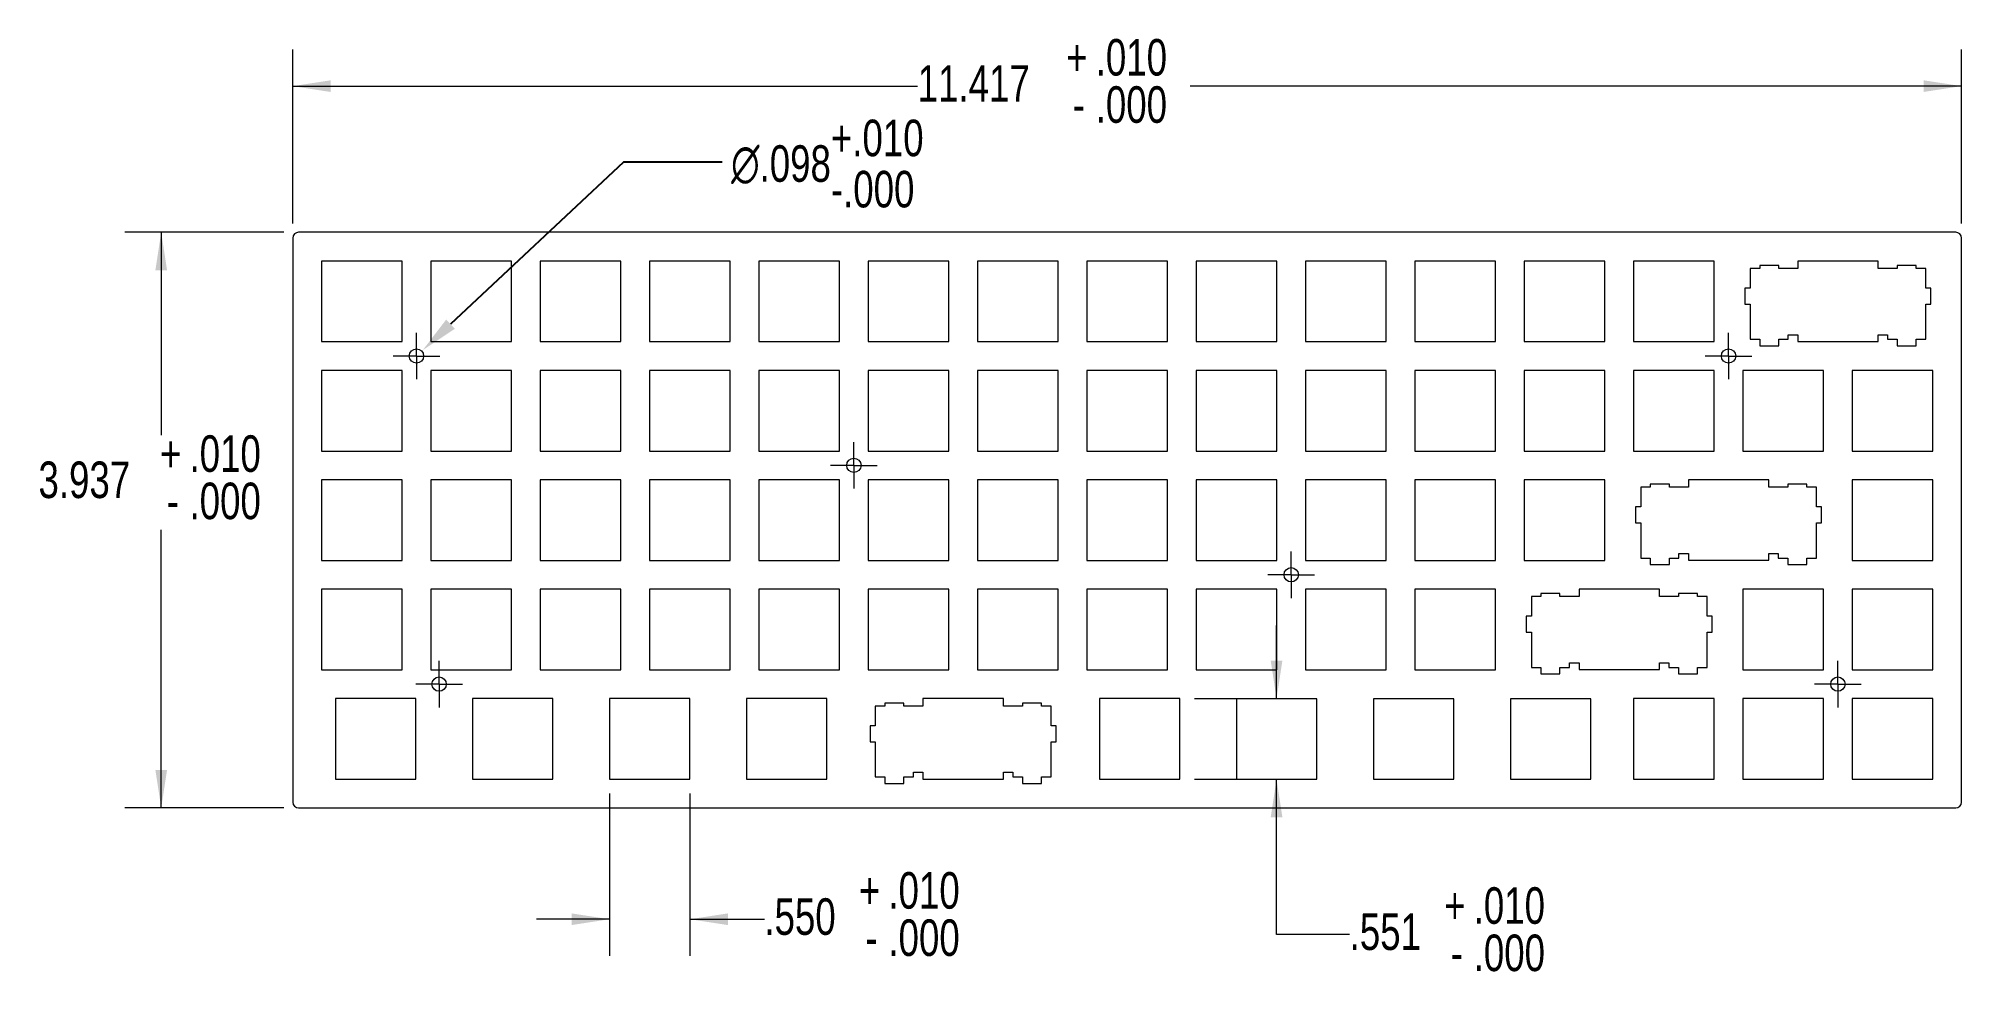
# Model space of a CAD drawing. Header units: inches. Extents: x 0.35 to 6.93, y 2.84 to 6.07.
import ezdxf

# ---------------------------------------------------------------- set-up
doc = ezdxf.new("R2010")
doc.units = ezdxf.units.IN
doc.header["$MEASUREMENT"] = 0
doc.header["$PDSIZE"] = -1
doc.styles.add('SLDTEXTSTYLE0', font='TXT', dxfattribs={"width": 0.75})
doc.dimstyles.new('SLDDIMSTYLE0', dxfattribs={"dimtxt": 0.125, "dimasz": 0.13, "dimexe": 0, "dimexo": 0.0625, "dimgap": 0.03125, "dimtad": 0, "dimtih": 1, "dimtoh": 1, "dimdec": 3, "dimlfac": 2, "dimrnd": 1e-09, "dimzin": 12, "dimdsep": 46, "dimtxsty": 'SLDTEXTSTYLE0', "dimsah": 1, "dimcen": 0.09, "dimadec": 0, "dimazin": 3, "dimtol": 1, "dimtp": 0.01, "dimtfac": 1, "dimtdec": 3, "dimtofl": 0, "dimtmove": 0, "dimatfit": 3, "dimfxl": 1, "dimfrac": 2, "dimtolj": 1, "dimtzin": 4, "dimarcsym": 0})
doc.dimstyles.new('SLDDIMSTYLE1', dxfattribs={"dimtxt": 0.125, "dimasz": 0.13, "dimexe": 0, "dimexo": 0.0625, "dimgap": 0.03125, "dimtad": 0, "dimtih": 1, "dimtoh": 1, "dimdec": 3, "dimlfac": 2, "dimrnd": 1e-09, "dimzin": 4, "dimdsep": 46, "dimtxsty": 'SLDTEXTSTYLE0', "dimsah": 1, "dimcen": 0.09, "dimadec": 0, "dimazin": 1, "dimtol": 1, "dimtp": 0.01, "dimtfac": 1, "dimtdec": 3, "dimtmove": 0, "dimatfit": 0, "dimfxl": 1, "dimfrac": 2, "dimtolj": 1, "dimtzin": 4, "dimarcsym": 0})
doc.dimstyles.new('SLDDIMSTYLE2', dxfattribs={"dimtxt": 0.125, "dimasz": 0.13, "dimexe": 0, "dimexo": 0.0625, "dimgap": 0.03125, "dimtad": 0, "dimtih": 1, "dimtoh": 1, "dimdec": 3, "dimlfac": 2, "dimrnd": 1e-09, "dimzin": 12, "dimdsep": 46, "dimtxsty": 'SLDTEXTSTYLE0', "dimsah": 1, "dimcen": 0.09, "dimadec": 0, "dimazin": 3, "dimtol": 1, "dimtp": 0.01, "dimtfac": 1, "dimtdec": 3, "dimtmove": 0, "dimatfit": 0, "dimfxl": 1, "dimfrac": 2, "dimtolj": 1, "dimtzin": 4, "dimarcsym": 0})
doc.dimstyles.new('SLDDIMSTYLE3', dxfattribs={"dimtxt": 0.125, "dimasz": 0.13, "dimexe": 0, "dimexo": 0.0625, "dimgap": 0.03125, "dimtad": 0, "dimtih": 1, "dimtoh": 1, "dimdec": 3, "dimlfac": 2, "dimrnd": 1e-09, "dimzin": 12, "dimdsep": 46, "dimtxsty": 'SLDTEXTSTYLE0', "dimsah": 1, "dimcen": 0, "dimadec": 0, "dimazin": 3, "dimtol": 1, "dimtp": 0.01, "dimtfac": 1, "dimtdec": 3, "dimtofl": 0, "dimtmove": 0, "dimatfit": 3, "dimfxl": 1, "dimfrac": 2, "dimtolj": 1, "dimtzin": 4, "dimarcsym": 0})

# ---------------------------------------------------------------- blocks, each defined once
blk = doc.blocks.new('_D')
at = {"color": 7, "linetype": 'Continuous', "lineweight": 0, "transparency": 16777216}
for p, q in [((1.2181, 5.4382), (1.2181, 6.0329)), ((6.9266, 5.4382), (6.9266, 6.0329)), ((1.2181, 5.9079), (3.3557, 5.9079)), ((6.9266, 5.9079), (4.288, 5.9079))]:
    blk.add_line(p, q, dxfattribs=at)
for points in [[(1.2181, 5.9079), (1.3481, 5.8879), (1.3481, 5.9279)], [(6.9266, 5.9079), (6.7966, 5.9279), (6.7966, 5.8879)]]:
    blk.add_solid(points, dxfattribs=at)
at = {"color": 7, "linetype": 'Continuous', "lineweight": 0, "transparency": 16777216, "char_height": 0.125, "attachment_point": 1, "style": 'SLDTEXTSTYLE0'}
for s, insert in [('.010', (3.9648, 6.069)), ('+', (3.8637, 6.069)), ('11.417', (3.3557, 5.9795)), ('.000', (3.9648, 5.9074)), ('-', (3.8866, 5.9074))]:
    blk.add_mtext(s, dxfattribs=dict(at, insert=insert))
blk = doc.blocks.new('_D_1')
at = {"color": 7, "linetype": 'Continuous', "lineweight": 0, "transparency": 16777216}
for p, q in [((1.1881, 5.4082), (0.6431, 5.4082)), ((0.7681, 5.4082), (0.7681, 4.7143)), ((0.7681, 3.4397), (0.7681, 4.391)), ((1.1881, 3.4397), (0.6431, 3.4397))]:
    blk.add_line(p, q, dxfattribs=at)
for points in [[(0.7681, 5.4082), (0.7481, 5.2782), (0.7881, 5.2782)], [(0.7681, 3.4397), (0.7881, 3.5697), (0.7481, 3.5697)]]:
    blk.add_solid(points, dxfattribs=at)
at = {"color": 7, "linetype": 'Continuous', "lineweight": 0, "transparency": 16777216, "char_height": 0.125, "attachment_point": 1, "style": 'SLDTEXTSTYLE0'}
for s, insert in [('+', (0.7638, 4.7138)), ('.010', (0.8648, 4.7138)), ('3.937', (0.3482, 4.6243)), ('.000', (0.8648, 4.5521)), ('-', (0.7866, 4.5521))]:
    blk.add_mtext(s, dxfattribs=dict(at, insert=insert))
blk = doc.blocks.new('_D_2')
at = {"color": 7, "linetype": 'Continuous', "lineweight": 0, "transparency": 16777216}
for p, q in [((2.3017, 3.4885), (2.3017, 2.9341)), ((2.5767, 3.4885), (2.5767, 2.9341)), ((2.3017, 3.0591), (2.0517, 3.0591)), ((2.5767, 3.0591), (2.8313, 3.0591))]:
    blk.add_line(p, q, dxfattribs=at)
for points in [[(2.3017, 3.0591), (2.1717, 3.0791), (2.1717, 3.0391)], [(2.5767, 3.0591), (2.7067, 3.0391), (2.7067, 3.0791)]]:
    blk.add_solid(points, dxfattribs=at)
at = {"color": 7, "linetype": 'Continuous', "lineweight": 0, "transparency": 16777216, "char_height": 0.125, "attachment_point": 1, "style": 'SLDTEXTSTYLE0'}
for s, insert in [('+', (3.1545, 3.2202)), ('.010', (3.2556, 3.2202)), ('.550', (2.8313, 3.1307)), ('.000', (3.2556, 3.0586)), ('-', (3.1774, 3.0586))]:
    blk.add_mtext(s, dxfattribs=dict(at, insert=insert))
blk = doc.blocks.new('_D_3')
at = {"color": 7, "linetype": 'Continuous', "lineweight": 0, "transparency": 16777216}
for p, q in [((4.5834, 3.8135), (4.5834, 4.0635)), ((4.303, 3.8135), (4.7084, 3.8135)), ((4.303, 3.5379), (4.7084, 3.5379)), ((4.5834, 3.0072), (4.5834, 3.5379)), ((4.8334, 3.0072), (4.5834, 3.0072))]:
    blk.add_line(p, q, dxfattribs=at)
for points in [[(4.5834, 3.8135), (4.6034, 3.9435), (4.5634, 3.9435)], [(4.5834, 3.5379), (4.5634, 3.4079), (4.6034, 3.4079)]]:
    blk.add_solid(points, dxfattribs=at)
at = {"color": 7, "linetype": 'Continuous', "lineweight": 0, "transparency": 16777216, "char_height": 0.125, "attachment_point": 1, "style": 'SLDTEXTSTYLE0'}
for s, insert in [('.010', (5.2577, 3.1684)), ('+', (5.1567, 3.1684)), ('.551', (4.8334, 3.0789)), ('.000', (5.2577, 3.0067)), ('-', (5.1795, 3.0067))]:
    blk.add_mtext(s, dxfattribs=dict(at, insert=insert))
blk = doc.blocks.new('_D_4')
at = {"color": 0, "linetype": 'Continuous', "lineweight": -2, "transparency": 16777216}
for p, q in [((2.3492, 5.6474), (1.7578, 5.094)), ((2.6864, 5.6474), (2.3492, 5.6474))]:
    blk.add_line(p, q, dxfattribs=at)
at = {"color": 0, "linetype": 'Continuous', "transparency": 16777216}
blk.add_solid([(1.743, 5.1098), (1.7726, 5.0782), (1.6629, 5.0052)], dxfattribs=at)
at = {"layer": 'Defpoints', "color": 0, "linetype": 'Continuous', "transparency": 16777216}
for p in [(1.6629, 5.0052), (1.6198, 4.9648)]:
    blk.add_point(p, dxfattribs=at)
at = {"color": 0, "linetype": 'Continuous', "lineweight": 0, "transparency": 16777216, "insert": (2.7177, 5.7932), "char_height": 0.125, "attachment_point": 1, "style": 'SLDTEXTSTYLE0'}
blk.add_mtext('\\A1;∅.098\\S+.010^ -.000;', dxfattribs=at)
blk = doc.blocks.new('SW_CENTERMARKSYMBOL_0')
at = {"color": 0, "linetype": 'Continuous', "lineweight": 0}
for p, q in [((0, 0.05), (0, 0.0795)), ((-0.05, 0), (-0.0795, 0)), ((0, 0), (-0.05, 0)), ((0, 0), (0, 0.05)), ((0, 0), (0, -0.05)), ((0, 0), (0.05, 0)), ((0.05, 0), (0.0795, 0)), ((0, -0.05), (0, -0.0795))]:
    blk.add_line(p, q, dxfattribs=at)
blk = doc.blocks.new('SW_CENTERMARKSYMBOL_1')
at = {"color": 0, "linetype": 'Continuous', "lineweight": 0}
for p, q in [((0, 0.05), (0, 0.0795)), ((-0.05, 0), (-0.0795, 0)), ((0, 0), (-0.05, 0)), ((0, 0), (0, 0.05)), ((0, 0), (0, -0.05)), ((0, 0), (0.05, 0)), ((0.05, 0), (0.0795, 0)), ((0, -0.05), (0, -0.0795))]:
    blk.add_line(p, q, dxfattribs=at)
blk = doc.blocks.new('SW_CENTERMARKSYMBOL_2')
at = {"color": 0, "linetype": 'Continuous', "lineweight": 0}
for p, q in [((0, 0.05), (0, 0.0795)), ((-0.05, 0), (-0.0795, 0)), ((0, 0), (-0.05, 0)), ((0, 0), (0, 0.05)), ((0, 0), (0, -0.05)), ((0, 0), (0.05, 0)), ((0.05, 0), (0.0795, 0)), ((0, -0.05), (0, -0.0795))]:
    blk.add_line(p, q, dxfattribs=at)
blk = doc.blocks.new('SW_CENTERMARKSYMBOL_3')
at = {"color": 0, "linetype": 'Continuous', "lineweight": 0}
for p, q in [((0, 0.05), (0, 0.0795)), ((-0.05, 0), (-0.0795, 0)), ((0, 0), (-0.05, 0)), ((0, 0), (0, 0.05)), ((0, 0), (0, -0.05)), ((0, 0), (0.05, 0)), ((0.05, 0), (0.0795, 0)), ((0, -0.05), (0, -0.0795))]:
    blk.add_line(p, q, dxfattribs=at)
blk = doc.blocks.new('SW_CENTERMARKSYMBOL_4')
at = {"color": 0, "linetype": 'Continuous', "lineweight": 0}
for p, q in [((0, 0.05), (0, 0.0795)), ((-0.05, 0), (-0.0795, 0)), ((0, 0), (-0.05, 0)), ((0, 0), (0, 0.05)), ((0, 0), (0, -0.05)), ((0, 0), (0.05, 0)), ((0.05, 0), (0.0795, 0)), ((0, -0.05), (0, -0.0795))]:
    blk.add_line(p, q, dxfattribs=at)
blk = doc.blocks.new('SW_CENTERMARKSYMBOL_5')
at = {"color": 0, "linetype": 'Continuous', "lineweight": 0}
for p, q in [((0, 0.05), (0, 0.0795)), ((-0.05, 0), (-0.0795, 0)), ((0, 0), (-0.05, 0)), ((0, 0), (0, 0.05)), ((0, 0), (0, -0.05)), ((0, 0), (0.05, 0)), ((0.05, 0), (0.0795, 0)), ((0, -0.05), (0, -0.0795))]:
    blk.add_line(p, q, dxfattribs=at)

msp = doc.modelspace()

# ---------------------------------------------------------------- linework, layer by layer
at = {"color": 7, "linetype": 'Continuous', "lineweight": 15}
for p, q in [((6.90656, 5.40824), (1.2381, 5.40824)), ((1.2181, 5.38824), (1.2181, 3.45973)), ((6.92656, 3.45973), (6.92656, 5.38824)), ((1.59211, 5.30982), (1.31652, 5.30982)), ((1.31652, 5.30982), (1.31652, 5.03423)), ((1.59211, 5.03423), (1.59211, 5.30982)), ((1.96612, 5.30982), (1.69053, 5.30982)), ((1.69053, 5.30982), (1.69053, 5.03423)), ((1.96612, 5.03423), (1.96612, 5.30982)), ((2.34014, 5.30982), (2.06455, 5.30982)), ((2.06455, 5.30982), (2.06455, 5.03423)), ((2.34014, 5.03423), (2.34014, 5.30982)), ((2.71416, 5.30982), (2.43857, 5.30982)), ((2.43857, 5.30982), (2.43857, 5.03423)), ((2.71416, 5.03423), (2.71416, 5.30982)), ((3.08817, 5.30982), (2.81258, 5.30982)), ((2.81258, 5.30982), (2.81258, 5.03423)), ((3.08817, 5.03423), (3.08817, 5.30982)), ((3.1866, 5.30982), (3.1866, 5.03423)), ((3.46219, 5.30982), (3.1866, 5.30982)), ((3.46219, 5.03423), (3.46219, 5.30982)), ((3.83621, 5.30982), (3.56062, 5.30982)), ((3.56062, 5.30982), (3.56062, 5.03423)), ((3.83621, 5.03423), (3.83621, 5.30982)), ((4.21022, 5.30982), (3.93463, 5.30982)), ((3.93463, 5.30982), (3.93463, 5.03423)), ((4.21022, 5.03423), (4.21022, 5.30982)), ((4.58425, 5.30982), (4.30865, 5.30982)), ((4.30865, 5.30982), (4.30865, 5.03423)), ((4.58425, 5.03423), (4.58425, 5.30982)), ((4.95826, 5.30982), (4.68266, 5.30982)), ((4.68266, 5.30982), (4.68266, 5.03423)), ((4.95826, 5.03423), (4.95826, 5.30982)), ((5.33227, 5.30982), (5.05669, 5.30982)), ((5.05669, 5.30982), (5.05669, 5.03423)), ((5.33227, 5.03423), (5.33227, 5.30982)), ((5.70629, 5.30982), (5.4307, 5.30982)), ((5.4307, 5.30982), (5.4307, 5.03423)), ((5.70629, 5.03423), (5.70629, 5.30982)), ((5.80471, 5.30982), (5.80471, 5.03423)), ((6.08029, 5.30982), (5.80471, 5.30982)), ((6.08029, 5.03423), (6.08029, 5.30982)), ((6.23602, 5.28432), (6.20302, 5.28432)), ((6.20302, 5.28432), (6.20302, 5.21732)), ((6.30102, 5.29482), (6.23602, 5.29482)), ((6.23602, 5.29482), (6.23602, 5.28432)), ((6.30102, 5.28432), (6.30102, 5.29482)), ((6.36602, 5.28432), (6.30102, 5.28432)), ((6.64102, 5.30982), (6.36602, 5.30982)), ((6.36602, 5.30982), (6.36602, 5.28432)), ((6.64102, 5.28432), (6.64102, 5.30982)), ((6.70602, 5.28432), (6.64102, 5.28432)), ((6.77101, 5.29482), (6.70602, 5.29482)), ((6.70602, 5.29482), (6.70602, 5.28432)), ((6.77101, 5.28432), (6.77101, 5.29482)), ((6.80401, 5.28432), (6.77101, 5.28432)), ((6.80401, 5.21732), (6.80401, 5.28432)), ((6.20302, 5.21732), (6.18552, 5.21732)), ((6.18552, 5.21732), (6.18552, 5.16232)), ((6.82152, 5.21732), (6.80401, 5.21732)), ((6.82152, 5.16232), (6.82152, 5.21732)), ((6.18552, 5.16232), (6.20302, 5.16232)), ((6.20302, 5.16232), (6.20302, 5.04232)), ((6.80401, 5.04232), (6.80401, 5.16232)), ((6.80401, 5.16232), (6.82152, 5.16232)), ((1.31652, 5.03423), (1.59211, 5.03423)), ((1.69053, 5.03423), (1.96612, 5.03423)), ((2.06455, 5.03423), (2.34014, 5.03423)), ((2.43857, 5.03423), (2.71416, 5.03423)), ((2.81258, 5.03423), (3.08817, 5.03423)), ((3.1866, 5.03423), (3.46219, 5.03423)), ((3.56062, 5.03423), (3.83621, 5.03423)), ((3.93463, 5.03423), (4.21022, 5.03423)), ((4.30865, 5.03423), (4.58425, 5.03423)), ((4.68266, 5.03423), (4.95826, 5.03423)), ((5.05669, 5.03423), (5.33227, 5.03423)), ((5.4307, 5.03423), (5.70629, 5.03423)), ((5.80471, 5.03423), (6.08029, 5.03423)), ((6.20302, 5.04232), (6.23602, 5.04232)), ((6.23602, 5.04232), (6.23602, 5.01982)), ((6.23602, 5.01982), (6.30102, 5.01982)), ((6.30102, 5.01982), (6.30102, 5.04232)), ((6.30102, 5.04232), (6.33402, 5.04232)), ((6.33402, 5.04232), (6.33402, 5.05782)), ((6.33402, 5.05782), (6.36602, 5.05782)), ((6.36602, 5.05782), (6.36602, 5.03482)), ((6.36602, 5.03482), (6.64102, 5.03482)), ((6.64102, 5.03482), (6.64102, 5.05782)), ((6.64102, 5.05782), (6.67302, 5.05782)), ((6.67302, 5.05782), (6.67302, 5.04232)), ((6.67302, 5.04232), (6.70602, 5.04232)), ((6.70602, 5.04232), (6.70602, 5.01982)), ((6.70602, 5.01982), (6.77101, 5.01982)), ((6.77101, 5.01982), (6.77101, 5.04232)), ((6.77101, 5.04232), (6.80401, 5.04232)), ((1.31652, 4.9358), (1.31652, 4.66021)), ((1.59211, 4.9358), (1.31652, 4.9358)), ((1.59211, 4.66021), (1.59211, 4.9358)), ((1.69054, 4.9358), (1.69054, 4.66021)), ((1.96613, 4.9358), (1.69054, 4.9358)), ((1.96613, 4.66021), (1.96613, 4.9358)), ((2.06455, 4.9358), (2.06455, 4.66021)), ((2.34014, 4.9358), (2.06455, 4.9358)), ((2.34014, 4.66021), (2.34014, 4.9358)), ((2.43857, 4.9358), (2.43857, 4.66021)), ((2.71416, 4.9358), (2.43857, 4.9358)), ((2.71416, 4.66021), (2.71416, 4.9358)), ((2.81259, 4.9358), (2.81259, 4.66021)), ((3.08818, 4.9358), (2.81259, 4.9358)), ((3.08818, 4.66021), (3.08818, 4.9358)), ((3.46219, 4.9358), (3.1866, 4.9358)), ((3.1866, 4.9358), (3.1866, 4.66021)), ((3.46219, 4.66021), (3.46219, 4.9358)), ((3.56062, 4.9358), (3.56062, 4.66021)), ((3.83621, 4.9358), (3.56062, 4.9358)), ((3.83621, 4.66021), (3.83621, 4.9358)), ((3.93463, 4.9358), (3.93463, 4.66021)), ((4.21022, 4.9358), (3.93463, 4.9358)), ((4.21022, 4.66021), (4.21022, 4.9358)), ((4.30865, 4.9358), (4.30865, 4.66021)), ((4.58425, 4.9358), (4.30865, 4.9358)), ((4.58425, 4.66021), (4.58425, 4.9358)), ((4.68266, 4.9358), (4.68266, 4.66021)), ((4.95826, 4.9358), (4.68266, 4.9358)), ((4.95826, 4.66021), (4.95826, 4.9358)), ((5.05669, 4.9358), (5.05669, 4.66021)), ((5.33227, 4.9358), (5.05669, 4.9358)), ((5.33227, 4.66021), (5.33227, 4.9358)), ((5.4307, 4.9358), (5.4307, 4.66021)), ((5.7063, 4.9358), (5.4307, 4.9358)), ((5.7063, 4.66021), (5.7063, 4.9358)), ((5.80471, 4.9358), (5.80471, 4.66021)), ((6.08031, 4.9358), (5.80471, 4.9358)), ((6.08031, 4.66021), (6.08031, 4.9358)), ((6.17872, 4.9358), (6.17872, 4.66021)), ((6.45432, 4.9358), (6.17872, 4.9358)), ((6.45432, 4.66021), (6.45432, 4.9358)), ((6.55273, 4.9358), (6.55273, 4.66021)), ((6.82833, 4.9358), (6.55273, 4.9358)), ((6.82833, 4.66021), (6.82833, 4.9358)), ((1.31652, 4.66021), (1.59211, 4.66021)), ((1.69054, 4.66021), (1.96613, 4.66021)), ((2.06455, 4.66021), (2.34014, 4.66021)), ((2.43857, 4.66021), (2.71416, 4.66021)), ((2.81259, 4.66021), (3.08818, 4.66021)), ((3.1866, 4.66021), (3.46219, 4.66021)), ((3.56062, 4.66021), (3.83621, 4.66021)), ((3.93463, 4.66021), (4.21022, 4.66021)), ((4.30865, 4.66021), (4.58425, 4.66021)), ((4.68266, 4.66021), (4.95826, 4.66021)), ((5.05669, 4.66021), (5.33227, 4.66021)), ((5.4307, 4.66021), (5.7063, 4.66021)), ((5.80471, 4.66021), (6.08031, 4.66021)), ((6.17872, 4.66021), (6.45432, 4.66021)), ((6.55273, 4.66021), (6.82833, 4.66021)), ((1.31652, 4.56178), (1.31652, 4.28619)), ((1.59211, 4.56178), (1.31652, 4.56178)), ((1.59211, 4.28619), (1.59211, 4.56178)), ((1.96613, 4.56178), (1.69054, 4.56178)), ((1.69054, 4.56178), (1.69054, 4.28619)), ((1.96613, 4.28619), (1.96613, 4.56178)), ((2.34014, 4.56178), (2.06455, 4.56178)), ((2.06455, 4.56178), (2.06455, 4.28619)), ((2.34014, 4.28619), (2.34014, 4.56178)), ((2.71416, 4.56178), (2.43857, 4.56178)), ((2.43857, 4.56178), (2.43857, 4.28619)), ((2.71416, 4.28619), (2.71416, 4.56178)), ((3.08818, 4.56178), (2.81259, 4.56178)), ((2.81259, 4.56178), (2.81259, 4.28619)), ((3.08818, 4.28619), (3.08818, 4.56178)), ((3.1866, 4.56178), (3.1866, 4.28619)), ((3.46219, 4.56178), (3.1866, 4.56178)), ((3.46219, 4.28619), (3.46219, 4.56178)), ((3.83621, 4.56178), (3.56062, 4.56178)), ((3.56062, 4.56178), (3.56062, 4.28619)), ((3.83621, 4.28619), (3.83621, 4.56178)), ((4.21022, 4.56178), (3.93463, 4.56178)), ((3.93463, 4.56178), (3.93463, 4.28619)), ((4.21022, 4.28619), (4.21022, 4.56178)), ((4.58425, 4.56178), (4.30865, 4.56178)), ((4.30865, 4.56178), (4.30865, 4.28619)), ((4.58425, 4.28619), (4.58425, 4.56178)), ((4.95826, 4.56178), (4.68266, 4.56178)), ((4.68266, 4.56178), (4.68266, 4.28619)), ((4.95826, 4.28619), (4.95826, 4.56178)), ((5.33227, 4.56178), (5.05669, 4.56178)), ((5.05669, 4.56178), (5.05669, 4.28619)), ((5.33227, 4.28619), (5.33227, 4.56178)), ((5.7063, 4.56178), (5.4307, 4.56178)), ((5.4307, 4.56178), (5.4307, 4.28619)), ((5.7063, 4.28619), (5.7063, 4.56178)), ((5.927, 4.54679), (5.862, 4.54679)), ((5.862, 4.54679), (5.862, 4.53628)), ((5.927, 4.53628), (5.927, 4.54679)), ((6.26701, 4.56179), (5.992, 4.56179)), ((5.992, 4.56179), (5.992, 4.53628)), ((6.26701, 4.53628), (6.26701, 4.56179)), ((6.397, 4.54679), (6.332, 4.54679)), ((6.332, 4.54679), (6.332, 4.53628)), ((6.397, 4.53628), (6.397, 4.54679)), ((6.55273, 4.56179), (6.55273, 4.2862)), ((6.82833, 4.56179), (6.55273, 4.56179)), ((6.82833, 4.2862), (6.82833, 4.56179)), ((5.862, 4.53628), (5.829, 4.53628)), ((5.829, 4.53628), (5.829, 4.46929)), ((5.992, 4.53628), (5.927, 4.53628)), ((6.332, 4.53628), (6.26701, 4.53628)), ((6.43, 4.53628), (6.397, 4.53628)), ((6.43, 4.46929), (6.43, 4.53628)), ((5.829, 4.46929), (5.81151, 4.46929)), ((5.81151, 4.46929), (5.81151, 4.41429)), ((5.81151, 4.41429), (5.829, 4.41429)), ((5.829, 4.41429), (5.829, 4.29428)), ((6.44751, 4.46929), (6.43, 4.46929)), ((6.43, 4.29428), (6.43, 4.41429)), ((6.43, 4.41429), (6.44751, 4.41429)), ((6.44751, 4.41429), (6.44751, 4.46929)), ((1.31652, 4.28619), (1.59211, 4.28619)), ((1.69054, 4.28619), (1.96613, 4.28619)), ((2.06455, 4.28619), (2.34014, 4.28619)), ((2.43857, 4.28619), (2.71416, 4.28619)), ((2.81259, 4.28619), (3.08818, 4.28619)), ((3.1866, 4.28619), (3.46219, 4.28619)), ((3.56062, 4.28619), (3.83621, 4.28619)), ((3.93463, 4.28619), (4.21022, 4.28619)), ((4.30865, 4.28619), (4.58425, 4.28619)), ((4.68266, 4.28619), (4.95826, 4.28619)), ((5.05669, 4.28619), (5.33227, 4.28619)), ((5.4307, 4.28619), (5.7063, 4.28619)), ((5.829, 4.29428), (5.862, 4.29428)), ((5.862, 4.29428), (5.862, 4.27178)), ((5.927, 4.27178), (5.927, 4.29428)), ((5.927, 4.29428), (5.96, 4.29428)), ((5.96, 4.29428), (5.96, 4.30979)), ((5.96, 4.30979), (5.992, 4.30979)), ((5.992, 4.30979), (5.992, 4.28678)), ((5.992, 4.28678), (6.26701, 4.28678)), ((6.26701, 4.28678), (6.26701, 4.30979)), ((6.26701, 4.30979), (6.299, 4.30979)), ((6.299, 4.30979), (6.299, 4.29428)), ((6.299, 4.29428), (6.332, 4.29428)), ((6.332, 4.29428), (6.332, 4.27178)), ((6.397, 4.27178), (6.397, 4.29428)), ((6.397, 4.29428), (6.43, 4.29428)), ((6.55273, 4.2862), (6.82833, 4.2862)), ((5.862, 4.27178), (5.927, 4.27178)), ((6.332, 4.27178), (6.397, 4.27178)), ((1.59211, 4.18777), (1.31652, 4.18777)), ((1.31652, 4.18777), (1.31652, 3.91218)), ((1.59211, 3.91218), (1.59211, 4.18777)), ((1.96613, 4.18777), (1.69054, 4.18777)), ((1.69054, 4.18777), (1.69054, 3.91218)), ((1.96613, 3.91218), (1.96613, 4.18777)), ((2.34014, 4.18777), (2.06455, 4.18777)), ((2.06455, 4.18777), (2.06455, 3.91218)), ((2.34014, 3.91218), (2.34014, 4.18777)), ((2.71416, 4.18777), (2.43857, 4.18777)), ((2.43857, 4.18777), (2.43857, 3.91218)), ((2.71416, 3.91218), (2.71416, 4.18777)), ((3.08818, 4.18777), (2.81259, 4.18777)), ((2.81259, 4.18777), (2.81259, 3.91218)), ((3.08818, 3.91218), (3.08818, 4.18777)), ((3.1866, 4.18777), (3.1866, 3.91218)), ((3.46219, 4.18777), (3.1866, 4.18777)), ((3.46219, 3.91218), (3.46219, 4.18777)), ((3.83621, 4.18777), (3.56062, 4.18777)), ((3.56062, 4.18777), (3.56062, 3.91218)), ((3.83621, 3.91218), (3.83621, 4.18777)), ((4.21022, 4.18777), (3.93463, 4.18777)), ((3.93463, 4.18777), (3.93463, 3.91218)), ((4.21022, 3.91218), (4.21022, 4.18777)), ((4.58425, 4.18777), (4.30865, 4.18777)), ((4.30865, 4.18777), (4.30865, 3.91218)), ((4.58425, 3.91218), (4.58425, 4.18777)), ((4.95826, 4.18777), (4.68266, 4.18777)), ((4.68266, 4.18777), (4.68266, 3.91218)), ((4.95826, 3.91218), (4.95826, 4.18777)), ((5.33227, 4.18777), (5.05669, 4.18777)), ((5.05669, 4.18777), (5.05669, 3.91218)), ((5.33227, 3.91218), (5.33227, 4.18777)), ((5.48799, 4.16226), (5.45499, 4.16226)), ((5.45499, 4.16226), (5.45499, 4.09527)), ((5.55299, 4.17277), (5.48799, 4.17277)), ((5.48799, 4.17277), (5.48799, 4.16226)), ((5.55299, 4.16226), (5.55299, 4.17277)), ((5.61799, 4.16226), (5.55299, 4.16226)), ((5.893, 4.18777), (5.61799, 4.18777)), ((5.61799, 4.18777), (5.61799, 4.16226)), ((5.893, 4.16226), (5.893, 4.18777)), ((5.95799, 4.16226), (5.893, 4.16226)), ((6.02299, 4.17277), (5.95799, 4.17277)), ((5.95799, 4.17277), (5.95799, 4.16226)), ((6.02299, 4.16226), (6.02299, 4.17277)), ((6.05599, 4.16226), (6.02299, 4.16226)), ((6.05599, 4.09527), (6.05599, 4.16226)), ((6.17872, 4.18777), (6.17872, 3.91218)), ((6.45432, 4.18777), (6.17872, 4.18777)), ((6.45432, 3.91218), (6.45432, 4.18777)), ((6.55273, 4.18777), (6.55273, 3.91218)), ((6.82833, 4.18777), (6.55273, 4.18777)), ((6.82833, 3.91218), (6.82833, 4.18777)), ((5.45499, 4.09527), (5.4375, 4.09527)), ((5.4375, 4.09527), (5.4375, 4.04027)), ((6.0735, 4.09527), (6.05599, 4.09527)), ((6.0735, 4.04027), (6.0735, 4.09527)), ((5.4375, 4.04027), (5.45499, 4.04027)), ((5.45499, 4.04027), (5.45499, 3.92027)), ((6.05599, 3.92027), (6.05599, 4.04027)), ((6.05599, 4.04027), (6.0735, 4.04027)), ((1.31652, 3.91218), (1.59211, 3.91218)), ((1.69054, 3.91218), (1.96613, 3.91218)), ((2.06455, 3.91218), (2.34014, 3.91218)), ((2.43857, 3.91218), (2.71416, 3.91218)), ((2.81259, 3.91218), (3.08818, 3.91218)), ((3.1866, 3.91218), (3.46219, 3.91218)), ((3.56062, 3.91218), (3.83621, 3.91218)), ((3.93463, 3.91218), (4.21022, 3.91218)), ((4.30865, 3.91218), (4.58425, 3.91218)), ((4.68266, 3.91218), (4.95826, 3.91218)), ((5.05669, 3.91218), (5.33227, 3.91218)), ((5.45499, 3.92027), (5.48799, 3.92027)), ((5.48799, 3.92027), (5.48799, 3.89777)), ((5.48799, 3.89777), (5.55299, 3.89777)), ((5.55299, 3.89777), (5.55299, 3.92027)), ((5.55299, 3.92027), (5.58599, 3.92027)), ((5.58599, 3.92027), (5.58599, 3.93577)), ((5.58599, 3.93577), (5.61799, 3.93577)), ((5.61799, 3.93577), (5.61799, 3.91277)), ((5.61799, 3.91277), (5.893, 3.91277)), ((5.893, 3.91277), (5.893, 3.93577)), ((5.893, 3.93577), (5.92499, 3.93577)), ((5.92499, 3.93577), (5.92499, 3.92027)), ((5.92499, 3.92027), (5.95799, 3.92027)), ((5.95799, 3.92027), (5.95799, 3.89777)), ((5.95799, 3.89777), (6.02299, 3.89777)), ((6.02299, 3.89777), (6.02299, 3.92027)), ((6.02299, 3.92027), (6.05599, 3.92027)), ((6.17872, 3.91218), (6.45432, 3.91218)), ((6.55273, 3.91218), (6.82833, 3.91218)), ((1.63948, 3.81375), (1.36389, 3.81375)), ((1.36389, 3.81375), (1.36389, 3.53816)), ((1.63948, 3.53816), (1.63948, 3.81375)), ((2.10793, 3.81346), (1.83293, 3.81346)), ((1.83293, 3.81346), (1.83293, 3.53845)), ((2.10793, 3.53845), (2.10793, 3.81346)), ((2.57668, 3.81347), (2.30168, 3.81347)), ((2.30168, 3.81347), (2.30168, 3.53846)), ((2.57668, 3.53846), (2.57668, 3.81347)), ((3.04543, 3.81346), (2.77043, 3.81346)), ((2.77043, 3.81346), (2.77043, 3.53846)), ((3.04543, 3.53846), (3.04543, 3.81346)), ((3.2439, 3.78796), (3.2109, 3.78796)), ((3.2109, 3.78796), (3.2109, 3.72096)), ((3.3089, 3.79847), (3.2439, 3.79847)), ((3.2439, 3.79847), (3.2439, 3.78796)), ((3.3089, 3.78796), (3.3089, 3.79847)), ((3.3739, 3.78796), (3.3089, 3.78796)), ((3.64891, 3.81347), (3.3739, 3.81347)), ((3.3739, 3.81347), (3.3739, 3.78796)), ((3.64891, 3.78796), (3.64891, 3.81347)), ((3.7139, 3.78796), (3.64891, 3.78796)), ((3.7789, 3.79847), (3.7139, 3.79847)), ((3.7139, 3.79847), (3.7139, 3.78796)), ((3.7789, 3.78796), (3.7789, 3.79847)), ((3.8119, 3.78796), (3.7789, 3.78796)), ((3.8119, 3.72096), (3.8119, 3.78796)), ((4.25296, 3.81346), (3.97737, 3.81346)), ((3.97737, 3.81346), (3.97737, 3.53787)), ((4.25296, 3.53787), (4.25296, 3.81346)), ((4.72141, 3.81316), (4.44642, 3.81316)), ((4.44642, 3.81316), (4.44642, 3.53815)), ((4.72141, 3.53815), (4.72141, 3.81316)), ((5.19016, 3.81317), (4.91517, 3.81317)), ((4.91517, 3.81317), (4.91517, 3.53816)), ((5.19016, 3.53816), (5.19016, 3.81317)), ((5.65891, 3.81316), (5.38392, 3.81316)), ((5.38392, 3.81316), (5.38392, 3.53816)), ((5.65891, 3.53816), (5.65891, 3.81316)), ((5.80471, 3.81375), (5.80471, 3.53816)), ((6.08031, 3.81375), (5.80471, 3.81375)), ((6.08031, 3.53816), (6.08031, 3.81375)), ((6.17872, 3.81375), (6.17872, 3.53816)), ((6.45432, 3.81375), (6.17872, 3.81375)), ((6.45432, 3.53816), (6.45432, 3.81375)), ((6.55273, 3.81375), (6.55273, 3.53816)), ((6.82833, 3.81375), (6.55273, 3.81375)), ((6.82833, 3.53816), (6.82833, 3.81375)), ((3.2109, 3.72096), (3.19341, 3.72096)), ((3.19341, 3.72096), (3.19341, 3.66596)), ((3.82941, 3.72096), (3.8119, 3.72096)), ((3.82941, 3.66596), (3.82941, 3.72096)), ((3.19341, 3.66596), (3.2109, 3.66596)), ((3.2109, 3.66596), (3.2109, 3.54596)), ((3.8119, 3.54596), (3.8119, 3.66596)), ((3.8119, 3.66596), (3.82941, 3.66596)), ((3.3419, 3.54596), (3.3419, 3.56147)), ((3.3419, 3.56147), (3.3739, 3.56147)), ((3.3739, 3.56147), (3.3739, 3.53846)), ((3.64891, 3.53846), (3.64891, 3.56147)), ((3.64891, 3.56147), (3.6809, 3.56147)), ((3.6809, 3.56147), (3.6809, 3.54596)), ((1.36389, 3.53816), (1.63948, 3.53816)), ((1.83293, 3.53845), (2.10793, 3.53845)), ((2.30168, 3.53846), (2.57668, 3.53846)), ((2.77043, 3.53846), (3.04543, 3.53846)), ((3.2109, 3.54596), (3.2439, 3.54596)), ((3.2439, 3.54596), (3.2439, 3.52346)), ((3.2439, 3.52346), (3.3089, 3.52346)), ((3.3089, 3.52346), (3.3089, 3.54596)), ((3.3089, 3.54596), (3.3419, 3.54596)), ((3.3739, 3.53846), (3.64891, 3.53846)), ((3.6809, 3.54596), (3.7139, 3.54596)), ((3.7139, 3.54596), (3.7139, 3.52346)), ((3.7139, 3.52346), (3.7789, 3.52346)), ((3.7789, 3.52346), (3.7789, 3.54596)), ((3.7789, 3.54596), (3.8119, 3.54596)), ((3.97737, 3.53787), (4.25296, 3.53787)), ((4.44642, 3.53815), (4.72141, 3.53815)), ((4.91517, 3.53816), (5.19016, 3.53816)), ((5.38392, 3.53816), (5.65891, 3.53816)), ((5.80471, 3.53816), (6.08031, 3.53816)), ((6.17872, 3.53816), (6.45432, 3.53816)), ((6.55273, 3.53816), (6.82833, 3.53816)), ((1.2381, 3.43973), (6.90656, 3.43973))]:
    msp.add_line(p, q, dxfattribs=at)
for centre in [(1.64132, 4.98502), (6.12951, 4.98502), (3.13739, 4.611), (4.63345, 4.23698), (1.71866, 3.86298), (6.50352, 3.86297)]:
    msp.add_circle(centre, 0.0245, dxfattribs=at)
for centre, start, end in [((1.2381, 5.38824), 90, 180), ((6.90656, 5.38824), 0, 90), ((1.2381, 3.45973), 180, 270), ((6.90656, 3.45973), 270, 0)]:
    msp.add_arc(centre, 0.02, start, end, dxfattribs=at)

# ---------------------------------------------------------------- block references
at = {"color": 7, "linetype": 'Continuous', "lineweight": 0}
for name, p in [('SW_CENTERMARKSYMBOL_0', (1.64132, 4.98502)), ('SW_CENTERMARKSYMBOL_4', (6.12951, 4.98502)), ('SW_CENTERMARKSYMBOL_2', (3.13739, 4.611)), ('SW_CENTERMARKSYMBOL_3', (4.63345, 4.23698)), ('SW_CENTERMARKSYMBOL_1', (1.71866, 3.86298)), ('SW_CENTERMARKSYMBOL_5', (6.50352, 3.86297))]:
    msp.add_blockref(name, p, dxfattribs=at)

# ---------------------------------------------------------------- dimensions: what is measured, and where the dimension line sits
for base, p1, p2, angle, dimstyle, picture, middle in [((6.92656, 5.90786), (1.2181, 5.38824), (6.92656, 5.38824), 0, 'SLDDIMSTYLE0', '_D', (3.82189, 5.90786)), ((0.76814, 3.43973), (1.2381, 5.40824), (1.2381, 3.43973), 90, 'SLDDIMSTYLE0', '_D_1', (0.76814, 4.55265)), ((4.5834, 3.53787), (4.25296, 3.81346), (4.25296, 3.53787), 90, 'SLDDIMSTYLE2', '_D_3', (4.5834, 3.00723))]:
    dim = msp.add_linear_dim(base=base, p1=p1, p2=p2, angle=angle, dimstyle=dimstyle, dxfattribs=at)
    dim.commit()
    dim.dimension.update_dxf_attribs({"geometry": picture, "text_midpoint": middle, "dimtype": 160})
dim = msp.add_diameter_dim_2p(p1=(1.61976, 4.96484), p2=(1.66288, 5.00519), text='∅.098\\S+.010^ -.000;', dimstyle='SLDDIMSTYLE3', dxfattribs=at)
dim.commit()
dim.dimension.update_dxf_attribs({"geometry": '_D_4', "text_midpoint": (3.07706, 5.64737), "dimtype": 163})
dim = msp.add_linear_dim(base=(2.57668, 3.05906), p1=(2.30168, 3.53846), p2=(2.57668, 3.53846), dimstyle='SLDDIMSTYLE1', dxfattribs=at)
dim.commit()
dim.dimension.update_dxf_attribs({"geometry": '_D_2', "text_midpoint": (3.20506, 3.05906), "dimtype": 160})

doc.saveas('drawing.dxf')
